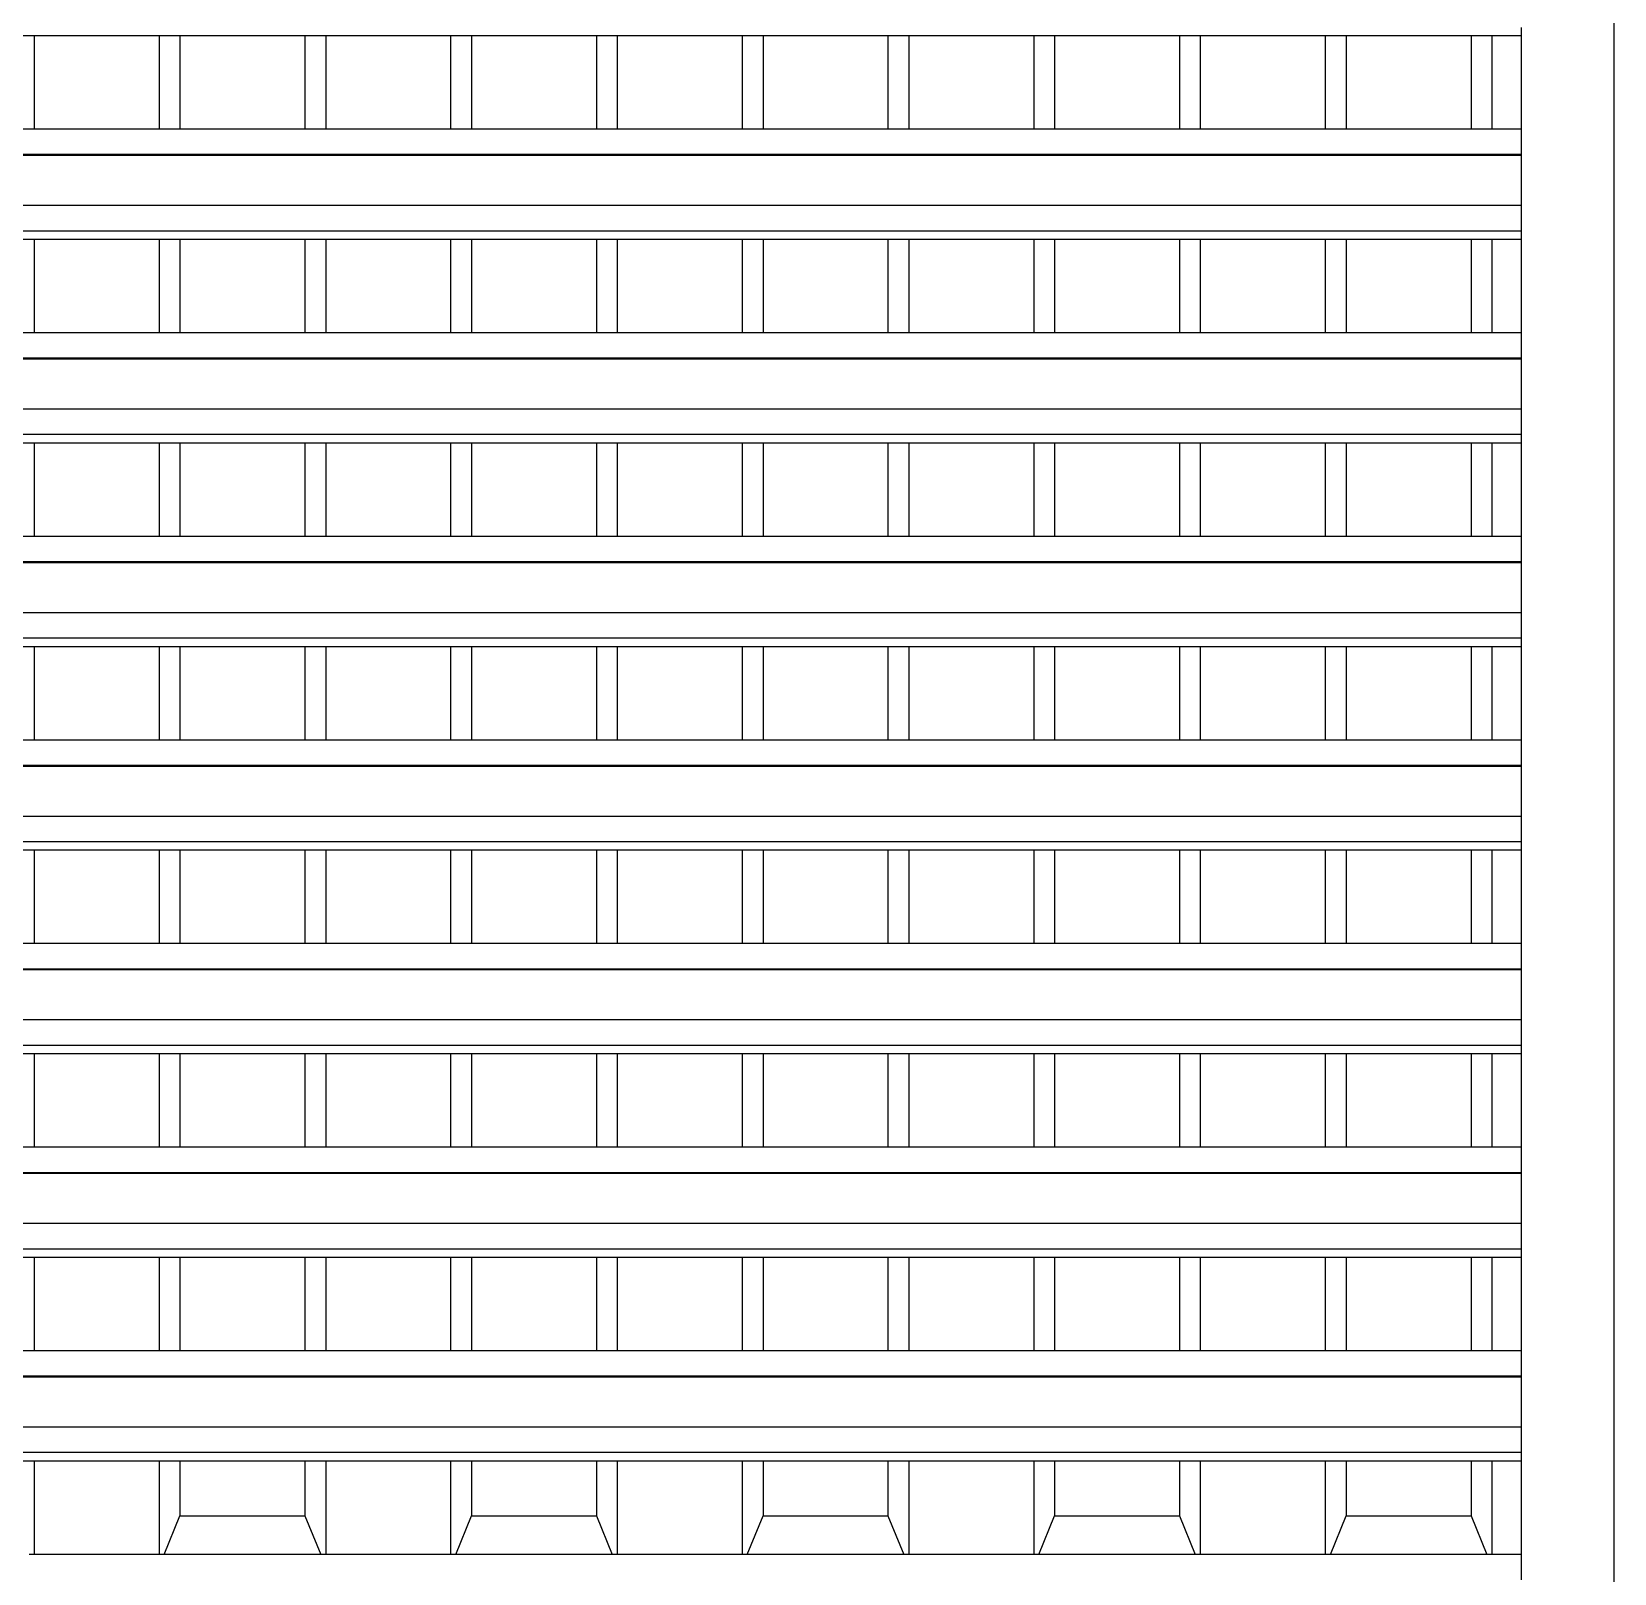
# Model space of a CAD drawing. Header units: metres. Extents: x -59 to 59, y -13 to 12.
# Drawn here: x -38.122 to -36.589, y 9.472 to 10.966 of the extents above; entities that cross this region are included whole.
import ezdxf

# ---------------------------------------------------------------- set-up
doc = ezdxf.new("R2010")
doc.units = ezdxf.units.M

msp = doc.modelspace()

# ---------------------------------------------------------------- linework, layer by layer
for p, q in [((-36.5889, 4.5915), (-36.5889, 11.7079)), ((-36.6789, 10.9618), (-36.6789, 10.97)), ((-38.1196, 10.9618), (-38.1398, 10.9618)), ((-38.1196, 10.9618), (-38.1196, 10.8714)), ((-37.9986, 10.9618), (-38.1196, 10.9618)), ((-37.9986, 10.9618), (-37.9986, 10.8714)), ((-37.9784, 10.9618), (-37.9986, 10.9618)), ((-37.9784, 10.9618), (-37.9784, 10.8714)), ((-37.8574, 10.9618), (-37.9784, 10.9618)), ((-37.8574, 10.9618), (-37.8574, 10.8714)), ((-37.8372, 10.9618), (-37.8574, 10.9618)), ((-37.8372, 10.9618), (-37.8372, 10.8714)), ((-37.7162, 10.9618), (-37.8372, 10.9618)), ((-37.7162, 10.9618), (-37.7162, 10.8714)), ((-37.696, 10.9618), (-37.7162, 10.9618)), ((-37.696, 10.9618), (-37.696, 10.8714)), ((-37.575, 10.9618), (-37.696, 10.9618)), ((-37.575, 10.9618), (-37.575, 10.8714)), ((-37.5548, 10.9618), (-37.575, 10.9618)), ((-37.5548, 10.9618), (-37.5548, 10.8714)), ((-37.4338, 10.9618), (-37.5548, 10.9618)), ((-37.4338, 10.9618), (-37.4338, 10.8714)), ((-37.4136, 10.9618), (-37.4338, 10.9618)), ((-37.4136, 10.9618), (-37.4136, 10.8714)), ((-37.2926, 10.9618), (-37.4136, 10.9618)), ((-37.2926, 10.9618), (-37.2926, 10.8714)), ((-37.2724, 10.9618), (-37.2926, 10.9618)), ((-37.2724, 10.9618), (-37.2724, 10.8714)), ((-37.1513, 10.9618), (-37.2724, 10.9618)), ((-37.1513, 10.9618), (-37.1513, 10.8714)), ((-37.1312, 10.9618), (-37.1513, 10.9618)), ((-37.1312, 10.9618), (-37.1312, 10.8714)), ((-37.0101, 10.9618), (-37.1312, 10.9618)), ((-37.0101, 10.9618), (-37.0101, 10.8714)), ((-36.99, 10.9618), (-37.0101, 10.9618)), ((-36.99, 10.9618), (-36.99, 10.8714)), ((-36.8689, 10.9618), (-36.99, 10.9618)), ((-36.8689, 10.9618), (-36.8689, 10.8714)), ((-36.8488, 10.9618), (-36.8689, 10.9618)), ((-36.8488, 10.9618), (-36.8488, 10.8714)), ((-36.7277, 10.9618), (-36.8488, 10.9618)), ((-36.7277, 10.9618), (-36.7277, 10.8714)), ((-36.7076, 10.9618), (-36.7277, 10.9618)), ((-36.7076, 10.9618), (-36.7076, 10.8714)), ((-36.6789, 10.9618), (-36.7076, 10.9618)), ((-36.6789, 10.8714), (-36.6789, 10.9618)), ((-38.1196, 10.8714), (-38.1398, 10.8714)), ((-37.9986, 10.8714), (-38.1196, 10.8714)), ((-37.9784, 10.8714), (-37.9986, 10.8714)), ((-37.8574, 10.8714), (-37.9784, 10.8714)), ((-37.8372, 10.8714), (-37.8574, 10.8714)), ((-37.7162, 10.8714), (-37.8372, 10.8714)), ((-37.696, 10.8714), (-37.7162, 10.8714)), ((-37.575, 10.8714), (-37.696, 10.8714)), ((-37.5548, 10.8714), (-37.575, 10.8714)), ((-37.4338, 10.8714), (-37.5548, 10.8714)), ((-37.4136, 10.8714), (-37.4338, 10.8714)), ((-37.2926, 10.8714), (-37.4136, 10.8714)), ((-37.2724, 10.8714), (-37.2926, 10.8714)), ((-37.1513, 10.8714), (-37.2724, 10.8714)), ((-37.1312, 10.8714), (-37.1513, 10.8714)), ((-37.0101, 10.8714), (-37.1312, 10.8714)), ((-36.99, 10.8714), (-37.0101, 10.8714)), ((-36.8689, 10.8714), (-36.99, 10.8714)), ((-36.8488, 10.8714), (-36.8689, 10.8714)), ((-36.7277, 10.8714), (-36.8488, 10.8714)), ((-36.7076, 10.8714), (-36.7277, 10.8714)), ((-36.6789, 10.8714), (-36.7076, 10.8714)), ((-36.6789, 10.8467), (-36.6789, 10.8714)), ((-36.6789, 10.8467), (-39.5889, 10.8467)), ((-36.6789, 10.8459), (-39.5889, 10.8459)), ((-36.6789, 10.8459), (-36.6789, 10.8467)), ((-36.6789, 10.7974), (-36.6789, 10.8459)), ((-36.6789, 10.7974), (-39.5889, 10.7974)), ((-36.6789, 10.7727), (-36.6789, 10.7974)), ((-36.6789, 10.7727), (-39.5889, 10.7727)), ((-38.1196, 10.7645), (-38.1398, 10.7645)), ((-38.1196, 10.7645), (-38.1196, 10.6741)), ((-37.9986, 10.7645), (-38.1196, 10.7645)), ((-37.9986, 10.7645), (-37.9986, 10.6741)), ((-37.9784, 10.7645), (-37.9986, 10.7645)), ((-37.9784, 10.7645), (-37.9784, 10.6741)), ((-37.8574, 10.7645), (-37.9784, 10.7645)), ((-37.8574, 10.7645), (-37.8574, 10.6741)), ((-37.8372, 10.7645), (-37.8574, 10.7645)), ((-37.8372, 10.7645), (-37.8372, 10.6741)), ((-37.7162, 10.7645), (-37.8372, 10.7645)), ((-37.7162, 10.7645), (-37.7162, 10.6741)), ((-37.696, 10.7645), (-37.7162, 10.7645)), ((-37.696, 10.7645), (-37.696, 10.6741)), ((-37.575, 10.7645), (-37.696, 10.7645)), ((-37.575, 10.7645), (-37.575, 10.6741)), ((-37.5548, 10.7645), (-37.575, 10.7645)), ((-37.5548, 10.7645), (-37.5548, 10.6741)), ((-37.4338, 10.7645), (-37.5548, 10.7645)), ((-37.4338, 10.7645), (-37.4338, 10.6741)), ((-37.4136, 10.7645), (-37.4338, 10.7645)), ((-37.4136, 10.7645), (-37.4136, 10.6741)), ((-37.2926, 10.7645), (-37.4136, 10.7645)), ((-37.2926, 10.7645), (-37.2926, 10.6741)), ((-37.2724, 10.7645), (-37.2926, 10.7645)), ((-37.2724, 10.7645), (-37.2724, 10.6741)), ((-37.1513, 10.7645), (-37.2724, 10.7645)), ((-37.1513, 10.7645), (-37.1513, 10.6741)), ((-37.1312, 10.7645), (-37.1513, 10.7645)), ((-37.1312, 10.7645), (-37.1312, 10.6741)), ((-37.0101, 10.7645), (-37.1312, 10.7645)), ((-37.0101, 10.7645), (-37.0101, 10.6741)), ((-36.99, 10.7645), (-37.0101, 10.7645)), ((-36.99, 10.7645), (-36.99, 10.6741)), ((-36.8689, 10.7645), (-36.99, 10.7645)), ((-36.8689, 10.7645), (-36.8689, 10.6741)), ((-36.8488, 10.7645), (-36.8689, 10.7645)), ((-36.8488, 10.7645), (-36.8488, 10.6741)), ((-36.7277, 10.7645), (-36.8488, 10.7645)), ((-36.7277, 10.7645), (-36.7277, 10.6741)), ((-36.7076, 10.7645), (-36.7277, 10.7645)), ((-36.7076, 10.7645), (-36.7076, 10.6741)), ((-36.6789, 10.7645), (-36.7076, 10.7645)), ((-36.6789, 10.7645), (-36.6789, 10.7727)), ((-36.6789, 10.6741), (-36.6789, 10.7645)), ((-38.1196, 10.6741), (-38.1398, 10.6741)), ((-37.9986, 10.6741), (-38.1196, 10.6741)), ((-37.9784, 10.6741), (-37.9986, 10.6741)), ((-37.8574, 10.6741), (-37.9784, 10.6741)), ((-37.8372, 10.6741), (-37.8574, 10.6741)), ((-37.7162, 10.6741), (-37.8372, 10.6741)), ((-37.696, 10.6741), (-37.7162, 10.6741)), ((-37.575, 10.6741), (-37.696, 10.6741)), ((-37.5548, 10.6741), (-37.575, 10.6741)), ((-37.4338, 10.6741), (-37.5548, 10.6741)), ((-37.4136, 10.6741), (-37.4338, 10.6741)), ((-37.2926, 10.6741), (-37.4136, 10.6741)), ((-37.2724, 10.6741), (-37.2926, 10.6741)), ((-37.1513, 10.6741), (-37.2724, 10.6741)), ((-37.1312, 10.6741), (-37.1513, 10.6741)), ((-37.0101, 10.6741), (-37.1312, 10.6741)), ((-36.99, 10.6741), (-37.0101, 10.6741)), ((-36.8689, 10.6741), (-36.99, 10.6741)), ((-36.8488, 10.6741), (-36.8689, 10.6741)), ((-36.7277, 10.6741), (-36.8488, 10.6741)), ((-36.7076, 10.6741), (-36.7277, 10.6741)), ((-36.6789, 10.6741), (-36.7076, 10.6741)), ((-36.6789, 10.6494), (-36.6789, 10.6741)), ((-36.6789, 10.6494), (-39.5889, 10.6494)), ((-36.6789, 10.6486), (-39.5889, 10.6486)), ((-36.6789, 10.6486), (-36.6789, 10.6494)), ((-36.6789, 10.6001), (-36.6789, 10.6486)), ((-36.6789, 10.6001), (-39.5889, 10.6001)), ((-36.6789, 10.5754), (-36.6789, 10.6001)), ((-36.6789, 10.5754), (-39.5889, 10.5754)), ((-38.1196, 10.5672), (-38.1398, 10.5672)), ((-38.1196, 10.5672), (-38.1196, 10.4768)), ((-37.9986, 10.5672), (-38.1196, 10.5672)), ((-37.9986, 10.5672), (-37.9986, 10.4768)), ((-37.9784, 10.5672), (-37.9986, 10.5672)), ((-37.9784, 10.5672), (-37.9784, 10.4768)), ((-37.8574, 10.5672), (-37.9784, 10.5672)), ((-37.8574, 10.5672), (-37.8574, 10.4768)), ((-37.8372, 10.5672), (-37.8574, 10.5672)), ((-37.8372, 10.5672), (-37.8372, 10.4768)), ((-37.7162, 10.5672), (-37.8372, 10.5672)), ((-37.7162, 10.5672), (-37.7162, 10.4768)), ((-37.696, 10.5672), (-37.7162, 10.5672)), ((-37.696, 10.5672), (-37.696, 10.4768)), ((-37.575, 10.5672), (-37.696, 10.5672)), ((-37.575, 10.5672), (-37.575, 10.4768)), ((-37.5548, 10.5672), (-37.575, 10.5672)), ((-37.5548, 10.5672), (-37.5548, 10.4768)), ((-37.4338, 10.5672), (-37.5548, 10.5672)), ((-37.4338, 10.5672), (-37.4338, 10.4768)), ((-37.4136, 10.5672), (-37.4338, 10.5672)), ((-37.4136, 10.5672), (-37.4136, 10.4768)), ((-37.2926, 10.5672), (-37.4136, 10.5672)), ((-37.2926, 10.5672), (-37.2926, 10.4768)), ((-37.2724, 10.5672), (-37.2926, 10.5672)), ((-37.2724, 10.5672), (-37.2724, 10.4768)), ((-37.1513, 10.5672), (-37.2724, 10.5672)), ((-37.1513, 10.5672), (-37.1513, 10.4768)), ((-37.1312, 10.5672), (-37.1513, 10.5672)), ((-37.1312, 10.5672), (-37.1312, 10.4768)), ((-37.0101, 10.5672), (-37.1312, 10.5672)), ((-37.0101, 10.5672), (-37.0101, 10.4768)), ((-36.99, 10.5672), (-37.0101, 10.5672)), ((-36.99, 10.5672), (-36.99, 10.4768)), ((-36.8689, 10.5672), (-36.99, 10.5672)), ((-36.8689, 10.5672), (-36.8689, 10.4768)), ((-36.8488, 10.5672), (-36.8689, 10.5672)), ((-36.8488, 10.5672), (-36.8488, 10.4768)), ((-36.7277, 10.5672), (-36.8488, 10.5672)), ((-36.7277, 10.5672), (-36.7277, 10.4768)), ((-36.7076, 10.5672), (-36.7277, 10.5672)), ((-36.7076, 10.5672), (-36.7076, 10.4768)), ((-36.6789, 10.5672), (-36.7076, 10.5672)), ((-36.6789, 10.5672), (-36.6789, 10.5754)), ((-36.6789, 10.4768), (-36.6789, 10.5672)), ((-38.1196, 10.4768), (-38.1398, 10.4768)), ((-37.9986, 10.4768), (-38.1196, 10.4768)), ((-37.9784, 10.4768), (-37.9986, 10.4768)), ((-37.8574, 10.4768), (-37.9784, 10.4768)), ((-37.8372, 10.4768), (-37.8574, 10.4768)), ((-37.7162, 10.4768), (-37.8372, 10.4768)), ((-37.696, 10.4768), (-37.7162, 10.4768)), ((-37.575, 10.4768), (-37.696, 10.4768)), ((-37.5548, 10.4768), (-37.575, 10.4768)), ((-37.4338, 10.4768), (-37.5548, 10.4768)), ((-37.4136, 10.4768), (-37.4338, 10.4768)), ((-37.2926, 10.4768), (-37.4136, 10.4768)), ((-37.2724, 10.4768), (-37.2926, 10.4768)), ((-37.1513, 10.4768), (-37.2724, 10.4768)), ((-37.1312, 10.4768), (-37.1513, 10.4768)), ((-37.0101, 10.4768), (-37.1312, 10.4768)), ((-36.99, 10.4768), (-37.0101, 10.4768)), ((-36.8689, 10.4768), (-36.99, 10.4768)), ((-36.8488, 10.4768), (-36.8689, 10.4768)), ((-36.7277, 10.4768), (-36.8488, 10.4768)), ((-36.7076, 10.4768), (-36.7277, 10.4768)), ((-36.6789, 10.4768), (-36.7076, 10.4768)), ((-36.6789, 10.4521), (-36.6789, 10.4768)), ((-36.6789, 10.4521), (-39.5889, 10.4521)), ((-36.6789, 10.4513), (-39.5889, 10.4513)), ((-36.6789, 10.4513), (-36.6789, 10.4521)), ((-36.6789, 10.4028), (-36.6789, 10.4513)), ((-36.6789, 10.4028), (-39.5889, 10.4028)), ((-36.6789, 10.3782), (-36.6789, 10.4028)), ((-36.6789, 10.3782), (-39.5889, 10.3782)), ((-38.1196, 10.3699), (-38.1398, 10.3699)), ((-38.1196, 10.3699), (-38.1196, 10.2795)), ((-37.9986, 10.3699), (-38.1196, 10.3699)), ((-37.9986, 10.3699), (-37.9986, 10.2795)), ((-37.9784, 10.3699), (-37.9986, 10.3699)), ((-37.9784, 10.3699), (-37.9784, 10.2795)), ((-37.8574, 10.3699), (-37.9784, 10.3699)), ((-37.8574, 10.3699), (-37.8574, 10.2795)), ((-37.8372, 10.3699), (-37.8574, 10.3699)), ((-37.8372, 10.3699), (-37.8372, 10.2795)), ((-37.7162, 10.3699), (-37.8372, 10.3699)), ((-37.7162, 10.3699), (-37.7162, 10.2795)), ((-37.696, 10.3699), (-37.7162, 10.3699)), ((-37.696, 10.3699), (-37.696, 10.2795)), ((-37.575, 10.3699), (-37.696, 10.3699)), ((-37.575, 10.3699), (-37.575, 10.2795)), ((-37.5548, 10.3699), (-37.575, 10.3699)), ((-37.5548, 10.3699), (-37.5548, 10.2795)), ((-37.4338, 10.3699), (-37.5548, 10.3699)), ((-37.4338, 10.3699), (-37.4338, 10.2795)), ((-37.4136, 10.3699), (-37.4338, 10.3699)), ((-37.4136, 10.3699), (-37.4136, 10.2795)), ((-37.2926, 10.3699), (-37.4136, 10.3699)), ((-37.2926, 10.3699), (-37.2926, 10.2795)), ((-37.2724, 10.3699), (-37.2926, 10.3699)), ((-37.2724, 10.3699), (-37.2724, 10.2795)), ((-37.1513, 10.3699), (-37.2724, 10.3699)), ((-37.1513, 10.3699), (-37.1513, 10.2795)), ((-37.1312, 10.3699), (-37.1513, 10.3699)), ((-37.1312, 10.3699), (-37.1312, 10.2795)), ((-37.0101, 10.3699), (-37.1312, 10.3699)), ((-37.0101, 10.3699), (-37.0101, 10.2795)), ((-36.99, 10.3699), (-37.0101, 10.3699)), ((-36.99, 10.3699), (-36.99, 10.2795)), ((-36.8689, 10.3699), (-36.99, 10.3699)), ((-36.8689, 10.3699), (-36.8689, 10.2795)), ((-36.8488, 10.3699), (-36.8689, 10.3699)), ((-36.8488, 10.3699), (-36.8488, 10.2795)), ((-36.7277, 10.3699), (-36.8488, 10.3699)), ((-36.7277, 10.3699), (-36.7277, 10.2795)), ((-36.7076, 10.3699), (-36.7277, 10.3699)), ((-36.7076, 10.3699), (-36.7076, 10.2795)), ((-36.6789, 10.3699), (-36.7076, 10.3699)), ((-36.6789, 10.3699), (-36.6789, 10.3782)), ((-36.6789, 10.2795), (-36.6789, 10.3699)), ((-38.1196, 10.2795), (-38.1398, 10.2795)), ((-37.9986, 10.2795), (-38.1196, 10.2795)), ((-37.9784, 10.2795), (-37.9986, 10.2795)), ((-37.8574, 10.2795), (-37.9784, 10.2795)), ((-37.8372, 10.2795), (-37.8574, 10.2795)), ((-37.7162, 10.2795), (-37.8372, 10.2795)), ((-37.696, 10.2795), (-37.7162, 10.2795)), ((-37.575, 10.2795), (-37.696, 10.2795)), ((-37.5548, 10.2795), (-37.575, 10.2795)), ((-37.4338, 10.2795), (-37.5548, 10.2795)), ((-37.4136, 10.2795), (-37.4338, 10.2795)), ((-37.2926, 10.2795), (-37.4136, 10.2795)), ((-37.2724, 10.2795), (-37.2926, 10.2795)), ((-37.1513, 10.2795), (-37.2724, 10.2795)), ((-37.1312, 10.2795), (-37.1513, 10.2795)), ((-37.0101, 10.2795), (-37.1312, 10.2795)), ((-36.99, 10.2795), (-37.0101, 10.2795)), ((-36.8689, 10.2795), (-36.99, 10.2795)), ((-36.8488, 10.2795), (-36.8689, 10.2795)), ((-36.7277, 10.2795), (-36.8488, 10.2795)), ((-36.7076, 10.2795), (-36.7277, 10.2795)), ((-36.6789, 10.2795), (-36.7076, 10.2795)), ((-36.6789, 10.2549), (-36.6789, 10.2795)), ((-36.6789, 10.2549), (-39.5889, 10.2549)), ((-36.6789, 10.254), (-39.5889, 10.254)), ((-36.6789, 10.254), (-36.6789, 10.2549)), ((-36.6789, 10.2055), (-36.6789, 10.254)), ((-36.6789, 10.2055), (-39.5889, 10.2055)), ((-36.6789, 10.1809), (-36.6789, 10.2055)), ((-36.6789, 10.1809), (-39.5889, 10.1809)), ((-36.6789, 10.1727), (-36.6789, 10.1809)), ((-38.1196, 10.1727), (-38.1398, 10.1727)), ((-38.1196, 10.1727), (-38.1196, 10.0822)), ((-37.9986, 10.1727), (-38.1196, 10.1727)), ((-37.9986, 10.1727), (-37.9986, 10.0822)), ((-37.9784, 10.1727), (-37.9986, 10.1727)), ((-37.9784, 10.1727), (-37.9784, 10.0822)), ((-37.8574, 10.1727), (-37.9784, 10.1727)), ((-37.8574, 10.1727), (-37.8574, 10.0822)), ((-37.8372, 10.1727), (-37.8574, 10.1727)), ((-37.8372, 10.1727), (-37.8372, 10.0822)), ((-37.7162, 10.1727), (-37.8372, 10.1727)), ((-37.7162, 10.1727), (-37.7162, 10.0822)), ((-37.696, 10.1727), (-37.7162, 10.1727)), ((-37.696, 10.1727), (-37.696, 10.0822)), ((-37.575, 10.1727), (-37.696, 10.1727)), ((-37.575, 10.1727), (-37.575, 10.0822)), ((-37.5548, 10.1727), (-37.575, 10.1727)), ((-37.5548, 10.1727), (-37.5548, 10.0822)), ((-37.4338, 10.1727), (-37.5548, 10.1727)), ((-37.4338, 10.1727), (-37.4338, 10.0822)), ((-37.4136, 10.1727), (-37.4338, 10.1727)), ((-37.4136, 10.1727), (-37.4136, 10.0822)), ((-37.2926, 10.1727), (-37.4136, 10.1727)), ((-37.2926, 10.1727), (-37.2926, 10.0822)), ((-37.2724, 10.1727), (-37.2926, 10.1727)), ((-37.2724, 10.1727), (-37.2724, 10.0822)), ((-37.1513, 10.1727), (-37.2724, 10.1727)), ((-37.1513, 10.1727), (-37.1513, 10.0822)), ((-37.1312, 10.1727), (-37.1513, 10.1727)), ((-37.1312, 10.1727), (-37.1312, 10.0822)), ((-37.0101, 10.1727), (-37.1312, 10.1727)), ((-37.0101, 10.1727), (-37.0101, 10.0822)), ((-36.99, 10.1727), (-37.0101, 10.1727)), ((-36.99, 10.1727), (-36.99, 10.0822)), ((-36.8689, 10.1727), (-36.99, 10.1727)), ((-36.8689, 10.1727), (-36.8689, 10.0822)), ((-36.8488, 10.1727), (-36.8689, 10.1727)), ((-36.8488, 10.1727), (-36.8488, 10.0822)), ((-36.7277, 10.1727), (-36.8488, 10.1727)), ((-36.7277, 10.1727), (-36.7277, 10.0822)), ((-36.7076, 10.1727), (-36.7277, 10.1727)), ((-36.7076, 10.1727), (-36.7076, 10.0822)), ((-36.6789, 10.1727), (-36.7076, 10.1727)), ((-36.6789, 10.0822), (-36.6789, 10.1727)), ((-38.1196, 10.0822), (-38.1398, 10.0822)), ((-37.9986, 10.0822), (-38.1196, 10.0822)), ((-37.9784, 10.0822), (-37.9986, 10.0822)), ((-37.8574, 10.0822), (-37.9784, 10.0822)), ((-37.8372, 10.0822), (-37.8574, 10.0822)), ((-37.7162, 10.0822), (-37.8372, 10.0822)), ((-37.696, 10.0822), (-37.7162, 10.0822)), ((-37.575, 10.0822), (-37.696, 10.0822)), ((-37.5548, 10.0822), (-37.575, 10.0822)), ((-37.4338, 10.0822), (-37.5548, 10.0822)), ((-37.4136, 10.0822), (-37.4338, 10.0822)), ((-37.2926, 10.0822), (-37.4136, 10.0822)), ((-37.2724, 10.0822), (-37.2926, 10.0822)), ((-37.1513, 10.0822), (-37.2724, 10.0822)), ((-37.1312, 10.0822), (-37.1513, 10.0822)), ((-37.0101, 10.0822), (-37.1312, 10.0822)), ((-36.99, 10.0822), (-37.0101, 10.0822)), ((-36.8689, 10.0822), (-36.99, 10.0822)), ((-36.8488, 10.0822), (-36.8689, 10.0822)), ((-36.7277, 10.0822), (-36.8488, 10.0822)), ((-36.7076, 10.0822), (-36.7277, 10.0822)), ((-36.6789, 10.0822), (-36.7076, 10.0822)), ((-36.6789, 10.0576), (-36.6789, 10.0822)), ((-36.6789, 10.0576), (-39.5889, 10.0576)), ((-36.6789, 10.0568), (-39.5889, 10.0568)), ((-36.6789, 10.0568), (-36.6789, 10.0576)), ((-36.6789, 10.0083), (-36.6789, 10.0568)), ((-36.6789, 10.0083), (-39.5889, 10.0083)), ((-36.6789, 9.9836), (-36.6789, 10.0083)), ((-36.6789, 9.9836), (-39.5889, 9.9836)), ((-36.6789, 9.9754), (-36.6789, 9.9836)), ((-38.1196, 9.9754), (-38.1398, 9.9754)), ((-38.1196, 9.9754), (-38.1196, 9.885)), ((-37.9986, 9.9754), (-38.1196, 9.9754)), ((-37.9986, 9.9754), (-37.9986, 9.885)), ((-37.9784, 9.9754), (-37.9986, 9.9754)), ((-37.9784, 9.9754), (-37.9784, 9.885)), ((-37.8574, 9.9754), (-37.9784, 9.9754)), ((-37.8574, 9.9754), (-37.8574, 9.885)), ((-37.8372, 9.9754), (-37.8574, 9.9754)), ((-37.8372, 9.9754), (-37.8372, 9.885)), ((-37.7162, 9.9754), (-37.8372, 9.9754)), ((-37.7162, 9.9754), (-37.7162, 9.885)), ((-37.696, 9.9754), (-37.7162, 9.9754)), ((-37.696, 9.9754), (-37.696, 9.885)), ((-37.575, 9.9754), (-37.696, 9.9754)), ((-37.575, 9.9754), (-37.575, 9.885)), ((-37.5548, 9.9754), (-37.575, 9.9754)), ((-37.5548, 9.9754), (-37.5548, 9.885)), ((-37.4338, 9.9754), (-37.5548, 9.9754)), ((-37.4338, 9.9754), (-37.4338, 9.885)), ((-37.4136, 9.9754), (-37.4338, 9.9754)), ((-37.4136, 9.9754), (-37.4136, 9.885)), ((-37.2926, 9.9754), (-37.4136, 9.9754)), ((-37.2926, 9.9754), (-37.2926, 9.885)), ((-37.2724, 9.9754), (-37.2926, 9.9754)), ((-37.2724, 9.9754), (-37.2724, 9.885)), ((-37.1513, 9.9754), (-37.2724, 9.9754)), ((-37.1513, 9.9754), (-37.1513, 9.885)), ((-37.1312, 9.9754), (-37.1513, 9.9754)), ((-37.1312, 9.9754), (-37.1312, 9.885)), ((-37.0101, 9.9754), (-37.1312, 9.9754)), ((-37.0101, 9.9754), (-37.0101, 9.885)), ((-36.99, 9.9754), (-37.0101, 9.9754)), ((-36.99, 9.9754), (-36.99, 9.885)), ((-36.8689, 9.9754), (-36.99, 9.9754)), ((-36.8689, 9.9754), (-36.8689, 9.885)), ((-36.8488, 9.9754), (-36.8689, 9.9754)), ((-36.8488, 9.9754), (-36.8488, 9.885)), ((-36.7277, 9.9754), (-36.8488, 9.9754)), ((-36.7277, 9.9754), (-36.7277, 9.885)), ((-36.7076, 9.9754), (-36.7277, 9.9754)), ((-36.7076, 9.9754), (-36.7076, 9.885)), ((-36.6789, 9.9754), (-36.7076, 9.9754)), ((-36.6789, 9.885), (-36.6789, 9.9754)), ((-38.1196, 9.885), (-38.1398, 9.885)), ((-37.9986, 9.885), (-38.1196, 9.885)), ((-37.9784, 9.885), (-37.9986, 9.885)), ((-37.8574, 9.885), (-37.9784, 9.885)), ((-37.8372, 9.885), (-37.8574, 9.885)), ((-37.7162, 9.885), (-37.8372, 9.885)), ((-37.696, 9.885), (-37.7162, 9.885)), ((-37.575, 9.885), (-37.696, 9.885)), ((-37.5548, 9.885), (-37.575, 9.885)), ((-37.4338, 9.885), (-37.5548, 9.885)), ((-37.4136, 9.885), (-37.4338, 9.885)), ((-37.2926, 9.885), (-37.4136, 9.885)), ((-37.2724, 9.885), (-37.2926, 9.885)), ((-37.1513, 9.885), (-37.2724, 9.885)), ((-37.1312, 9.885), (-37.1513, 9.885)), ((-37.0101, 9.885), (-37.1312, 9.885)), ((-36.99, 9.885), (-37.0101, 9.885)), ((-36.8689, 9.885), (-36.99, 9.885)), ((-36.8488, 9.885), (-36.8689, 9.885)), ((-36.7277, 9.885), (-36.8488, 9.885)), ((-36.7076, 9.885), (-36.7277, 9.885)), ((-36.6789, 9.885), (-36.7076, 9.885)), ((-36.6789, 9.8603), (-36.6789, 9.885)), ((-36.6789, 9.8603), (-39.5889, 9.8603)), ((-36.6789, 9.8595), (-39.5889, 9.8595)), ((-36.6789, 9.8595), (-36.6789, 9.8603)), ((-36.6789, 9.811), (-36.6789, 9.8595)), ((-36.6789, 9.811), (-39.5889, 9.811)), ((-36.6789, 9.7863), (-36.6789, 9.811)), ((-36.6789, 9.7863), (-39.5889, 9.7863)), ((-36.6789, 9.7781), (-36.6789, 9.7863)), ((-38.1196, 9.7781), (-38.1398, 9.7781)), ((-38.1196, 9.7781), (-38.1196, 9.6877)), ((-37.9986, 9.7781), (-38.1196, 9.7781)), ((-37.9986, 9.7781), (-37.9986, 9.6877)), ((-37.9784, 9.7781), (-37.9986, 9.7781)), ((-37.9784, 9.7781), (-37.9784, 9.6877)), ((-37.8574, 9.7781), (-37.9784, 9.7781)), ((-37.8574, 9.7781), (-37.8574, 9.6877)), ((-37.8372, 9.7781), (-37.8574, 9.7781)), ((-37.8372, 9.7781), (-37.8372, 9.6877)), ((-37.7162, 9.7781), (-37.8372, 9.7781)), ((-37.7162, 9.7781), (-37.7162, 9.6877)), ((-37.696, 9.7781), (-37.7162, 9.7781)), ((-37.696, 9.7781), (-37.696, 9.6877)), ((-37.575, 9.7781), (-37.696, 9.7781)), ((-37.575, 9.7781), (-37.575, 9.6877)), ((-37.5548, 9.7781), (-37.575, 9.7781)), ((-37.5548, 9.7781), (-37.5548, 9.6877)), ((-37.4338, 9.7781), (-37.5548, 9.7781)), ((-37.4338, 9.7781), (-37.4338, 9.6877)), ((-37.4136, 9.7781), (-37.4338, 9.7781)), ((-37.4136, 9.7781), (-37.4136, 9.6877)), ((-37.2926, 9.7781), (-37.4136, 9.7781)), ((-37.2926, 9.7781), (-37.2926, 9.6877)), ((-37.2724, 9.7781), (-37.2926, 9.7781)), ((-37.2724, 9.7781), (-37.2724, 9.6877)), ((-37.1513, 9.7781), (-37.2724, 9.7781)), ((-37.1513, 9.7781), (-37.1513, 9.6877)), ((-37.1312, 9.7781), (-37.1513, 9.7781)), ((-37.1312, 9.7781), (-37.1312, 9.6877)), ((-37.0101, 9.7781), (-37.1312, 9.7781)), ((-37.0101, 9.7781), (-37.0101, 9.6877)), ((-36.99, 9.7781), (-37.0101, 9.7781)), ((-36.99, 9.7781), (-36.99, 9.6877)), ((-36.8689, 9.7781), (-36.99, 9.7781)), ((-36.8689, 9.7781), (-36.8689, 9.6877)), ((-36.8488, 9.7781), (-36.8689, 9.7781)), ((-36.8488, 9.7781), (-36.8488, 9.6877)), ((-36.7277, 9.7781), (-36.8488, 9.7781)), ((-36.7277, 9.7781), (-36.7277, 9.6877)), ((-36.7076, 9.7781), (-36.7277, 9.7781)), ((-36.7076, 9.7781), (-36.7076, 9.6877)), ((-36.6789, 9.7781), (-36.7076, 9.7781)), ((-36.6789, 9.6877), (-36.6789, 9.7781)), ((-38.1196, 9.6877), (-38.1398, 9.6877)), ((-37.9986, 9.6877), (-38.1196, 9.6877)), ((-37.9784, 9.6877), (-37.9986, 9.6877)), ((-37.8574, 9.6877), (-37.9784, 9.6877)), ((-37.8372, 9.6877), (-37.8574, 9.6877)), ((-37.7162, 9.6877), (-37.8372, 9.6877)), ((-37.696, 9.6877), (-37.7162, 9.6877)), ((-37.575, 9.6877), (-37.696, 9.6877)), ((-37.5548, 9.6877), (-37.575, 9.6877)), ((-37.4338, 9.6877), (-37.5548, 9.6877)), ((-37.4136, 9.6877), (-37.4338, 9.6877)), ((-37.2926, 9.6877), (-37.4136, 9.6877)), ((-37.2724, 9.6877), (-37.2926, 9.6877)), ((-37.1513, 9.6877), (-37.2724, 9.6877)), ((-37.1312, 9.6877), (-37.1513, 9.6877)), ((-37.0101, 9.6877), (-37.1312, 9.6877)), ((-36.99, 9.6877), (-37.0101, 9.6877)), ((-36.8689, 9.6877), (-36.99, 9.6877)), ((-36.8488, 9.6877), (-36.8689, 9.6877)), ((-36.7277, 9.6877), (-36.8488, 9.6877)), ((-36.7076, 9.6877), (-36.7277, 9.6877)), ((-36.6789, 9.6877), (-36.7076, 9.6877)), ((-36.6789, 9.663), (-36.6789, 9.6877)), ((-36.6789, 9.663), (-39.5889, 9.663)), ((-36.6789, 9.6622), (-39.5889, 9.6622)), ((-36.6789, 9.6622), (-36.6789, 9.663)), ((-36.6789, 9.6137), (-36.6789, 9.6622)), ((-36.6789, 9.6137), (-39.5889, 9.6137)), ((-36.6789, 9.5891), (-36.6789, 9.6137)), ((-36.6789, 9.5891), (-39.5889, 9.5891)), ((-36.6789, 9.5808), (-36.6789, 9.5891)), ((-38.1196, 9.5808), (-38.1398, 9.5808)), ((-38.1196, 9.5808), (-38.1196, 9.4904)), ((-37.9986, 9.5808), (-38.1196, 9.5808)), ((-37.9986, 9.5808), (-37.9986, 9.4904)), ((-37.9784, 9.5808), (-37.9986, 9.5808)), ((-37.9784, 9.5808), (-37.9784, 9.5277)), ((-37.8574, 9.5808), (-37.9784, 9.5808)), ((-37.8574, 9.5808), (-37.8574, 9.5277)), ((-37.8372, 9.5808), (-37.8574, 9.5808)), ((-37.8372, 9.5808), (-37.8372, 9.4904)), ((-37.7162, 9.5808), (-37.8372, 9.5808)), ((-37.7162, 9.5808), (-37.7162, 9.4904)), ((-37.696, 9.5808), (-37.7162, 9.5808)), ((-37.696, 9.5808), (-37.696, 9.5277)), ((-37.575, 9.5808), (-37.696, 9.5808)), ((-37.575, 9.5808), (-37.575, 9.5277)), ((-37.5548, 9.5808), (-37.575, 9.5808)), ((-37.5548, 9.5808), (-37.5548, 9.4904)), ((-37.4338, 9.5808), (-37.5548, 9.5808)), ((-37.4338, 9.5808), (-37.4338, 9.4904)), ((-37.4136, 9.5808), (-37.4338, 9.5808)), ((-37.4136, 9.5808), (-37.4136, 9.5277)), ((-37.2926, 9.5808), (-37.4136, 9.5808)), ((-37.2926, 9.5808), (-37.2926, 9.5277)), ((-37.2724, 9.5808), (-37.2926, 9.5808)), ((-37.2724, 9.5808), (-37.2724, 9.4904)), ((-37.1513, 9.5808), (-37.2724, 9.5808)), ((-37.1513, 9.5808), (-37.1513, 9.4904)), ((-37.1312, 9.5808), (-37.1513, 9.5808)), ((-37.1312, 9.5808), (-37.1312, 9.5277)), ((-37.0101, 9.5808), (-37.1312, 9.5808)), ((-37.0101, 9.5808), (-37.0101, 9.5277)), ((-36.99, 9.5808), (-37.0101, 9.5808)), ((-36.99, 9.5808), (-36.99, 9.4904)), ((-36.8689, 9.5808), (-36.99, 9.5808)), ((-36.8689, 9.5808), (-36.8689, 9.4904)), ((-36.8488, 9.5808), (-36.8689, 9.5808)), ((-36.8488, 9.5808), (-36.8488, 9.5277)), ((-36.7277, 9.5808), (-36.8488, 9.5808)), ((-36.7277, 9.5808), (-36.7277, 9.5277)), ((-36.7076, 9.5808), (-36.7277, 9.5808)), ((-36.7076, 9.5808), (-36.7076, 9.4904)), ((-36.6789, 9.5808), (-36.7076, 9.5808)), ((-36.6789, 9.4904), (-36.6789, 9.5808)), ((-37.9937, 9.4904), (-37.9784, 9.5277)), ((-37.9784, 9.5277), (-37.8574, 9.5277)), ((-37.8574, 9.5277), (-37.8421, 9.4904)), ((-37.7113, 9.4904), (-37.696, 9.5277)), ((-37.696, 9.5277), (-37.575, 9.5277)), ((-37.575, 9.5277), (-37.5597, 9.4904)), ((-37.4288, 9.4904), (-37.4136, 9.5277)), ((-37.4136, 9.5277), (-37.2926, 9.5277)), ((-37.2926, 9.5277), (-37.2773, 9.4904)), ((-37.1464, 9.4904), (-37.1312, 9.5277)), ((-37.1312, 9.5277), (-37.0101, 9.5277)), ((-37.0101, 9.5277), (-36.9949, 9.4904)), ((-36.864, 9.4904), (-36.8488, 9.5277)), ((-36.8488, 9.5277), (-36.7277, 9.5277)), ((-36.7277, 9.5277), (-36.7125, 9.4904)), ((-38.1196, 9.4904), (-38.1245, 9.4904)), ((-37.9986, 9.4904), (-38.1196, 9.4904)), ((-37.9937, 9.4904), (-37.9986, 9.4904)), ((-37.8421, 9.4904), (-37.9937, 9.4904)), ((-37.8372, 9.4904), (-37.8421, 9.4904)), ((-37.7162, 9.4904), (-37.8372, 9.4904)), ((-37.7113, 9.4904), (-37.7162, 9.4904)), ((-37.5597, 9.4904), (-37.7113, 9.4904)), ((-37.5548, 9.4904), (-37.5597, 9.4904)), ((-37.4338, 9.4904), (-37.5548, 9.4904)), ((-37.4288, 9.4904), (-37.4338, 9.4904)), ((-37.2773, 9.4904), (-37.4288, 9.4904)), ((-37.2724, 9.4904), (-37.2773, 9.4904)), ((-37.1513, 9.4904), (-37.2724, 9.4904)), ((-37.1464, 9.4904), (-37.1513, 9.4904)), ((-36.9949, 9.4904), (-37.1464, 9.4904)), ((-36.99, 9.4904), (-36.9949, 9.4904)), ((-36.8689, 9.4904), (-36.99, 9.4904)), ((-36.864, 9.4904), (-36.8689, 9.4904)), ((-36.7125, 9.4904), (-36.864, 9.4904)), ((-36.7076, 9.4904), (-36.7125, 9.4904)), ((-36.6789, 9.4904), (-36.7076, 9.4904)), ((-36.6789, 9.4658), (-36.6789, 9.4904))]:
    msp.add_line(p, q)

doc.saveas('drawing.dxf')
